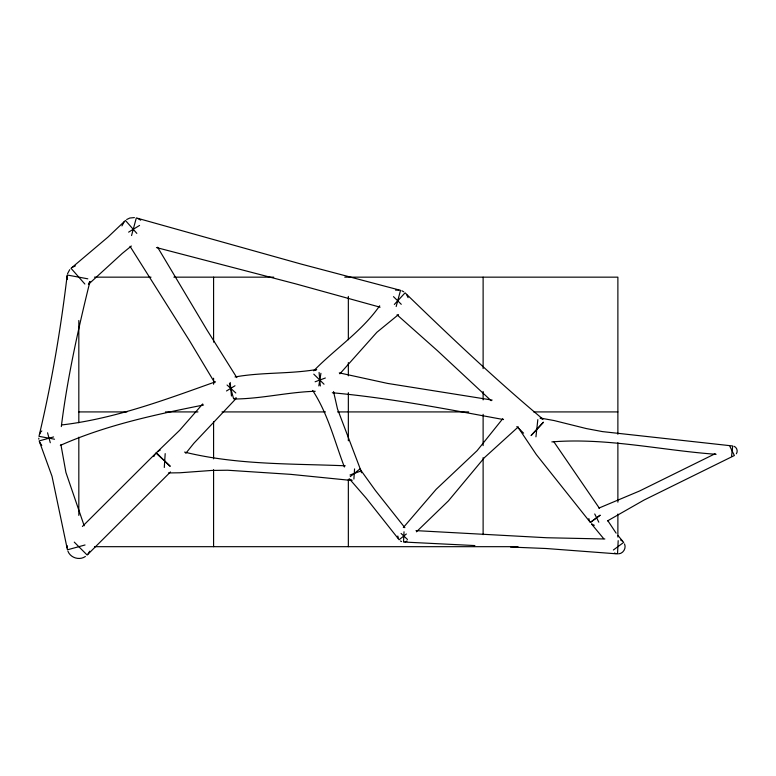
<?xml version="1.0" encoding="UTF-8"?>
<svg xmlns="http://www.w3.org/2000/svg" width="776" height="776" viewBox="0 0 776 776"><rect width="100%" height="100%" fill="white"/><g stroke="black" fill="none" stroke-linecap="round" stroke-linejoin="round"><path stroke-width="1.16" d="M67.085 276.004L67.26 279.457M67.085 545.528L67.085 547.846M404.024 531.783L403.51 542.017L474.873 545.567M618.181 540.659L617.521 553.889L546.255 548.516L510.56 547.051M164.289 467.491L165.191 453.63M353.895 479.035L354.564 468.917M535.935 436.83L537.826 419.632M731.593 456.007L732.699 445.967L602.438 431.601L586.287 428.556L554.21 420.582L540.358 418.06M61.314 426.587C67.415 377.621 78.133 329.373 89.948 281.523M318.82 385.915L320.915 373.314M131.561 235.545L136.314 217.93L301.214 264.092L400.542 290.34L396.167 306.539M67.531 273.734L69.704 269.679M121.958 225.894L124.121 221.829M89.715 281.669L88.629 283.706M39.576 434.279L40.527 432.504M89.715 551.202L87.94 554.171M153.813 456.54L154.909 454.503M736.346 453.795C738.112 451.283 736.948 447.422 734.077 446.316M379.668 305.793C361.907 331.362 335.193 348.705 313.708 370.831M185.784 453.349L193.855 443.3L236.486 398.098M502.79 418.671L477.075 450.71L436.151 489.326L403.336 527.544M202.701 403.957L179.595 430.34L155.986 453.126L170.216 466.046M339.869 373.819L376.884 332.283L398.524 314.59M41.128 431.699L41.797 430.952M536.75 429.438L531.085 435.569L543.452 422.202L537.467 428.662M394.334 304.464L405.082 292.843C449.867 336.241 495.127 379.202 542.987 419.205M416.421 531.822L448.421 500.869L484.437 457.636L518.329 426.858M82.401 526.467L156.383 452.699L169.954 466.318M170.487 471.944L87.145 555.034L74.263 542.114M88.396 284.394L122.268 253.412L131.357 246.031M350.267 476.61L359.918 468.976L375.477 490.587L404.868 527.699M406.381 533.985L399.106 539.747L366.078 498.027L349.326 478.773M518.193 427.508L536.313 454.552L590.342 522.442L600.061 515.254M590.332 522.423L600.071 515.264M613.37 550L623.691 542.414L617.958 535.498M128.622 232.14L139.573 225.428M226.505 390.968L234.992 385.759M126.692 219.511L129.815 218.027L134.394 217.581M72.265 267.351L75.398 265.877M158.159 451.244L160.196 450.158M85.37 556.489C79.53 560.66 70.461 557.905 67.929 551.202M607.511 520.89L644.032 500.054L734.377 455.522L729.915 446.452M407.148 541.008L404.985 541.9M715.094 453.756L639.569 490.995L598.868 508.105M234.895 398.389L235.865 397.933M314.678 370.491L316.647 369.677M315.114 381.782L325.357 377.999M349.995 475.019L361.024 470.954L337.473 408.904L333.544 391.56M215.515 381.792C165.395 399.659 114.877 418.691 61.692 424.957M60.324 445.405C105.905 425.141 154.89 414.724 203.554 404.985M53.583 436.946L39.169 440.904L52.011 476.27L67.444 549.806L85.04 544.975M395.595 290.166L398.777 290.011M618.588 553.86C623.235 553.569 626.475 548.166 624.534 543.928M235.031 376.961C262.007 372.102 289.545 374.11 316.56 369.502M315.221 391.279C287.906 392.055 261.25 398.883 233.877 399.01M551.852 441.893C606.987 437.519 661.375 450.371 716.102 454.3M94.459 277.158L151.019 277.158M173.882 277.158L273.744 277.158M344.738 277.158L617.88 277.158L617.88 434.279M78.822 411.92L126.954 411.92M165.453 411.92L197.938 411.92M222.004 411.92L325.483 411.92M337.521 411.92L468.675 411.92M533.655 411.92L617.88 411.92M94.459 546.682L518.009 546.682M604.853 538.99L546.789 537.749L416.004 530.629M168.46 472.953L179.809 472.778L211.683 470.45L227.562 470.227L290.748 474.359L351.421 480.451M345.242 465.794C291.601 463.563 237.049 465.037 184.562 452.098M332.322 392.753C389.911 397.991 446.733 409.097 503.537 419.574M492.149 400.076L387.554 383.412L339.287 372.868M87.824 278.826L67.221 275.014C60.741 329.247 51.643 383.179 38.975 436.335L54.553 439.216M156.442 247.554L295.86 283.909L380.085 307.189M540.174 418.157L542.308 419.04M593.64 525.012L594.358 525.274M615.785 553.589L614.476 553.045M352.168 480.344L350.257 479.442M401.871 290.787L403.743 291.786M137.75 218.415L140.718 220.2M620.635 540.028L622.449 541.115M400.484 541.008L401.522 541.561M592.942 524.692L591.671 523.839M397.04 314.813L437.519 350.762L491.15 400.697M227.058 385.012L235.807 392.966M401.056 533.432L407.468 539.465M523.606 433.183L516.835 426.558M393.48 296.645L401.27 304.308M313.785 374.148L324.029 384.217M41.797 445.434L39.576 442.116M136.819 233.382L125.46 220.462L107.942 237.116L71.033 268.302L84.865 284.035M603.631 538.612L591.7 524.198M599.518 508.425L553.754 441.641M616.115 533.141L607.831 520.686M130.029 246.322L189.519 340.703L214.729 382.752M236.826 377.631L206.979 329.994L157.586 247.214M406.731 294.783L408.098 297.664M312.641 390.435C327.986 413.734 334.534 441.214 344.379 466.987M594.736 513.955L598.81 522.209M589.401 520.783L588.848 518.562M84.186 525.769L65.921 472.448L60.916 444.658M398.272 538.321L397.816 536.022M229.434 383.557L233.508 398.418M47.559 432.795L50.285 442.737M361.335 472.041L361.441 472.739M319.082 372.422L320.342 385.973M230.2 382.452L231.461 396.002M38.8 438.197L38.848 439.197M617.88 442.747L617.88 502.169M617.88 514.052L617.88 537.06M483.118 277.158L483.118 368.6M483.118 391.463L483.118 399.892M483.118 414.326L483.118 445.608M483.118 457.646L483.118 534.654M348.346 296.413L348.346 339.723M348.346 362.586L348.346 375.826M348.346 392.666L348.346 440.797M348.346 479.306L348.346 546.682M213.584 277.158L213.584 342.129M213.584 378.232L213.584 384.246M213.584 421.552L213.584 458.849M213.584 469.674L213.584 546.682M78.822 320.478L78.822 422.755M78.822 437.189L78.822 515.4"/></g></svg>
